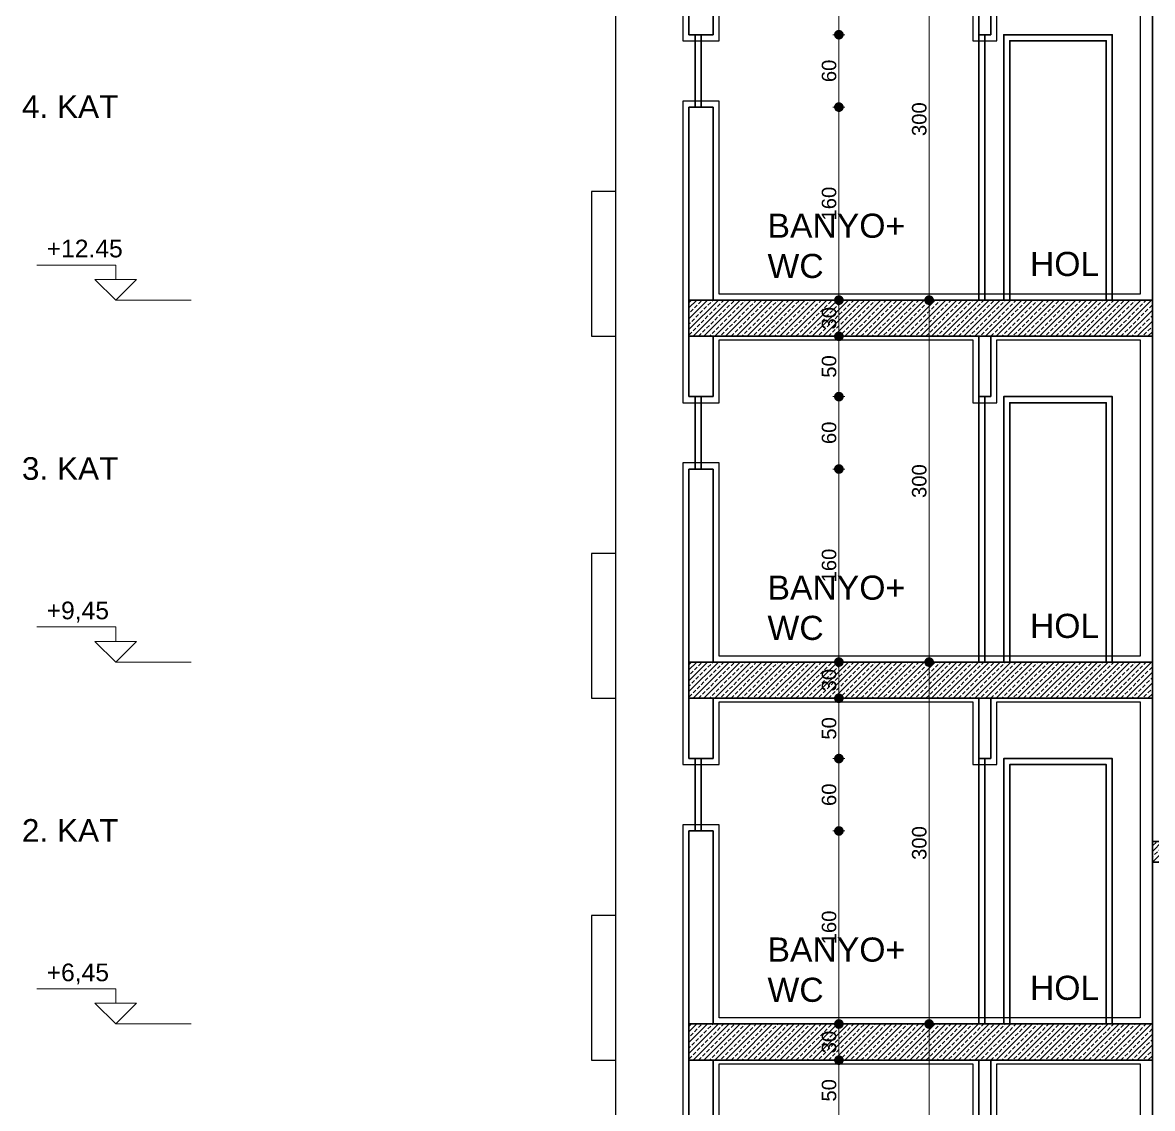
# Model space of a CAD drawing. Header units: millimetres. Extents: x 38129 to 72024, y -56282 to 16512.
# Drawn here: x 38129.2 to 38363.4, y -54155.3 to -53930.3 of the extents above; entities that cross this region are included whole.
import ezdxf

# ---------------------------------------------------------------- set-up
doc = ezdxf.new("R2010")
doc.units = ezdxf.units.MM
for name, color, linetype, lineweight in [('DIŞÖLÇÜ', 37, 'Continuous', 0), ('DUVAR', 255, 'Continuous', 30), ('KAPI', 4, 'Continuous', 30), ('KOT', 7, 'Continuous', 20), ('mahal', 7, 'Continuous', 5), ('MİMARİ', 4, 'Continuous', 9), ('pencere', 195, 'Continuous', 30), ('TARAMA', 252, 'Continuous', 0), ('ölçü İÇ', 31, 'Continuous', 0)]:
    doc.layers.add(name, color=color, linetype=linetype, lineweight=lineweight)
doc.layers.add('sıva', color=41, linetype='Continuous')
doc.styles.add('icdisolcu_yazi', font='arial.ttf')
doc.styles.get("Standard").update_dxf_attribs({"font": 'arial.ttf'})
doc.styles.add('style1', font='arial.ttf')
doc.dimstyles.new('İç Ölçü', dxfattribs={"dimtxt": 12, "dimasz": 8, "dimexe": 5, "dimexo": 0, "dimgap": 2, "dimtad": 1, "dimdec": 0, "dimzin": 12, "dimdsep": 46, "dimtxsty": 'icdisolcu_yazi', "dimblk": 'DOT', "dimcen": 8, "dimdle": 5, "dimclrd": 256, "dimclre": 256, "dimclrt": 7, "dimadec": 0, "dimazin": 3, "dimtfac": 1, "dimtdec": 0, "dimtix": 1, "dimtmove": 2, "dimatfit": 3, "dimldrblk": 'DOT', "dimfxl": 0, "dimtolj": 1, "dimtzin": 0, "dimlwd": -1, "dimlwe": -1, "dimarcsym": 0})

# ---------------------------------------------------------------- blocks, each defined once
blk = doc.blocks.new('56TREHHHHH')
at = {"layer": 'KOT'}
for p, q in [((92618.7, -98878.93), (92618.7, -98868.76)), ((92618.7, -98868.76), (92674.48, -98868.76)), ((92618.7, -98893.61), (92604.02, -98878.93)), ((92604.02, -98878.93), (92633.38, -98878.93)), ((92618.7, -98893.61), (92633.38, -98878.93)), ((92565.15, -98893.61), (92618.7, -98893.61))]:
    blk.add_line(p, q, dxfattribs=at)
blk = doc.blocks.new('_Dot')
at = {"color": 0, "lineweight": -2}
blk.add_line((-0.5, 0), (-1, 0), dxfattribs=at)
at = {"color": 0, "lineweight": 30, "const_width": 0.5}
blk.add_lwpolyline([(-0.25, 0, 1), (0.25, 0, 1)], format="xyb", close=True, dxfattribs=at)
blk = doc.blocks.new('*D2679')
at = {"layer": 'Defpoints', "color": 0, "transparency": 16777216}
for p in [(40042.54, -61008.25), (40146.84, -61008.25), (40042.54, -61058.25)]:
    blk.add_point(p, dxfattribs=at)
at = {"layer": 'ölçü İÇ', "transparency": 16777216}
for p, q in [((40141.84, -61008.25), (40151.84, -61008.25)), ((40141.84, -61058.25), (40151.84, -61058.25))]:
    blk.add_line(p, q, dxfattribs=at)
at = {"layer": 'ölçü İÇ', "linetype": 'Continuous', "transparency": 16777216}
blk.add_line((40146.84, -61050.25), (40146.84, -61016.25), dxfattribs=at)
at = {"layer": 'ölçü İÇ', "transparency": 16777216, "xscale": 8, "yscale": 8, "zscale": 8}
for p, rotation in [((40146.84, -61008.25), 90), ((40146.84, -61058.25), 270)]:
    blk.add_blockref('_Dot', p, dxfattribs=dict(at, rotation=rotation))
at = {"layer": 'ölçü İÇ', "color": 7, "transparency": 16777216, "insert": (40138.72, -61033.25), "char_height": 12, "attachment_point": 5, "rotation": 90, "style": 'icdisolcu_yazi'}
blk.add_mtext('\\A1;50', dxfattribs=at)
blk = doc.blocks.new('*D2680')
at = {"layer": 'Defpoints', "color": 0, "transparency": 16777216}
for p in [(40042.54, -60978.25), (40146.84, -60978.25), (40042.54, -61008.25)]:
    blk.add_point(p, dxfattribs=at)
at = {"layer": 'ölçü İÇ', "transparency": 16777216}
for p, q in [((40141.84, -60978.25), (40151.84, -60978.25)), ((40141.84, -61008.25), (40151.84, -61008.25))]:
    blk.add_line(p, q, dxfattribs=at)
at = {"layer": 'ölçü İÇ', "linetype": 'Continuous', "transparency": 16777216}
blk.add_line((40146.84, -61000.25), (40146.84, -60986.25), dxfattribs=at)
at = {"layer": 'ölçü İÇ', "transparency": 16777216, "xscale": 8, "yscale": 8, "zscale": 8}
for p, rotation in [((40146.84, -60978.25), 90), ((40146.84, -61008.25), 270)]:
    blk.add_blockref('_Dot', p, dxfattribs=dict(at, rotation=rotation))
at = {"layer": 'ölçü İÇ', "color": 7, "transparency": 16777216, "insert": (40138.71, -60993.25), "char_height": 12, "attachment_point": 5, "rotation": 90, "style": 'icdisolcu_yazi'}
blk.add_mtext('\\A1;30', dxfattribs=at)
blk = doc.blocks.new('*D2684')
at = {"layer": 'Defpoints', "color": 0, "transparency": 16777216}
for p in [(40221.65, -60978.25), (40221.65, -60978.25), (40221.65, -61278.25)]:
    blk.add_point(p, dxfattribs=at)
at = {"layer": 'ölçü İÇ', "transparency": 16777216}
for p, q in [((40221.65, -60978.25), (40226.65, -60978.25)), ((40221.65, -61278.25), (40226.65, -61278.25))]:
    blk.add_line(p, q, dxfattribs=at)
at = {"layer": 'ölçü İÇ', "linetype": 'Continuous', "transparency": 16777216}
blk.add_line((40221.65, -61270.25), (40221.65, -60986.25), dxfattribs=at)
at = {"layer": 'ölçü İÇ', "transparency": 16777216, "xscale": 8, "yscale": 8, "zscale": 8}
for p, rotation in [((40221.65, -60978.25), 90), ((40221.65, -61278.25), 270)]:
    blk.add_blockref('_Dot', p, dxfattribs=dict(at, rotation=rotation))
at = {"layer": 'ölçü İÇ', "color": 7, "transparency": 16777216, "insert": (40213.52, -61128.25), "char_height": 12, "attachment_point": 5, "rotation": 90, "style": 'icdisolcu_yazi'}
blk.add_mtext('\\A1;300', dxfattribs=at)
blk = doc.blocks.new('*D2685')
at = {"layer": 'Defpoints', "color": 0, "transparency": 16777216}
for p in [(40146.84, -60978.25), (40146.84, -60978.25), (40146.84, -61008.25)]:
    blk.add_point(p, dxfattribs=at)
at = {"layer": 'ölçü İÇ', "transparency": 16777216}
for p, q in [((40146.84, -60978.25), (40151.84, -60978.25)), ((40146.84, -61008.25), (40151.84, -61008.25))]:
    blk.add_line(p, q, dxfattribs=at)
at = {"layer": 'ölçü İÇ', "linetype": 'Continuous', "transparency": 16777216}
blk.add_line((40146.84, -61000.25), (40146.84, -60986.25), dxfattribs=at)
at = {"layer": 'ölçü İÇ', "transparency": 16777216, "xscale": 8, "yscale": 8, "zscale": 8}
for p, rotation in [((40146.84, -60978.25), 90), ((40146.84, -61008.25), 270)]:
    blk.add_blockref('_Dot', p, dxfattribs=dict(at, rotation=rotation))
at = {"layer": 'ölçü İÇ', "color": 7, "transparency": 16777216, "insert": (40138.71, -60993.25), "char_height": 12, "attachment_point": 5, "rotation": 90, "style": 'icdisolcu_yazi'}
blk.add_mtext('\\A1;30', dxfattribs=at)
blk = doc.blocks.new('*D2686')
at = {"layer": 'Defpoints', "color": 0, "transparency": 16777216}
for p in [(40042.54, -60818.25), (40146.84, -60818.25), (40146.84, -60978.25)]:
    blk.add_point(p, dxfattribs=at)
at = {"layer": 'ölçü İÇ', "transparency": 16777216}
for p, q in [((40141.84, -60818.25), (40151.84, -60818.25)), ((40146.84, -60978.25), (40151.84, -60978.25))]:
    blk.add_line(p, q, dxfattribs=at)
at = {"layer": 'ölçü İÇ', "linetype": 'Continuous', "transparency": 16777216}
blk.add_line((40146.84, -60970.25), (40146.84, -60826.25), dxfattribs=at)
at = {"layer": 'ölçü İÇ', "transparency": 16777216, "xscale": 8, "yscale": 8, "zscale": 8}
for p, rotation in [((40146.84, -60818.25), 90), ((40146.84, -60978.25), 270)]:
    blk.add_blockref('_Dot', p, dxfattribs=dict(at, rotation=rotation))
at = {"layer": 'ölçü İÇ', "color": 7, "transparency": 16777216, "insert": (40138.72, -60898.25), "char_height": 12, "attachment_point": 5, "rotation": 90, "style": 'icdisolcu_yazi'}
blk.add_mtext('\\A1;160', dxfattribs=at)
blk = doc.blocks.new('*D2687')
at = {"layer": 'Defpoints', "color": 0, "transparency": 16777216}
for p in [(40042.54, -60758.25), (40146.84, -60758.25), (40042.54, -60818.25)]:
    blk.add_point(p, dxfattribs=at)
at = {"layer": 'ölçü İÇ', "transparency": 16777216}
for p, q in [((40141.84, -60758.25), (40151.84, -60758.25)), ((40141.84, -60818.25), (40151.84, -60818.25))]:
    blk.add_line(p, q, dxfattribs=at)
at = {"layer": 'ölçü İÇ', "linetype": 'Continuous', "transparency": 16777216}
blk.add_line((40146.84, -60810.25), (40146.84, -60766.25), dxfattribs=at)
at = {"layer": 'ölçü İÇ', "transparency": 16777216, "xscale": 8, "yscale": 8, "zscale": 8}
for p, rotation in [((40146.84, -60758.25), 90), ((40146.84, -60818.25), 270)]:
    blk.add_blockref('_Dot', p, dxfattribs=dict(at, rotation=rotation))
at = {"layer": 'ölçü İÇ', "color": 7, "transparency": 16777216, "insert": (40138.72, -60788.25), "char_height": 12, "attachment_point": 5, "rotation": 90, "style": 'icdisolcu_yazi'}
blk.add_mtext('\\A1;60', dxfattribs=at)
blk = doc.blocks.new('*D2688')
at = {"layer": 'Defpoints', "color": 0, "transparency": 16777216}
for p in [(40042.54, -60708.25), (40146.84, -60708.25), (40042.54, -60758.25)]:
    blk.add_point(p, dxfattribs=at)
at = {"layer": 'ölçü İÇ', "transparency": 16777216}
for p, q in [((40141.84, -60708.25), (40151.84, -60708.25)), ((40141.84, -60758.25), (40151.84, -60758.25))]:
    blk.add_line(p, q, dxfattribs=at)
at = {"layer": 'ölçü İÇ', "linetype": 'Continuous', "transparency": 16777216}
blk.add_line((40146.84, -60750.25), (40146.84, -60716.25), dxfattribs=at)
at = {"layer": 'ölçü İÇ', "transparency": 16777216, "xscale": 8, "yscale": 8, "zscale": 8}
for p, rotation in [((40146.84, -60708.25), 90), ((40146.84, -60758.25), 270)]:
    blk.add_blockref('_Dot', p, dxfattribs=dict(at, rotation=rotation))
at = {"layer": 'ölçü İÇ', "color": 7, "transparency": 16777216, "insert": (40138.72, -60733.25), "char_height": 12, "attachment_point": 5, "rotation": 90, "style": 'icdisolcu_yazi'}
blk.add_mtext('\\A1;50', dxfattribs=at)
blk = doc.blocks.new('*D2689')
at = {"layer": 'Defpoints', "color": 0, "transparency": 16777216}
for p in [(40042.54, -60678.25), (40146.84, -60678.25), (40042.54, -60708.25)]:
    blk.add_point(p, dxfattribs=at)
at = {"layer": 'ölçü İÇ', "transparency": 16777216}
for p, q in [((40141.84, -60678.25), (40151.84, -60678.25)), ((40141.84, -60708.25), (40151.84, -60708.25))]:
    blk.add_line(p, q, dxfattribs=at)
at = {"layer": 'ölçü İÇ', "linetype": 'Continuous', "transparency": 16777216}
blk.add_line((40146.84, -60700.25), (40146.84, -60686.25), dxfattribs=at)
at = {"layer": 'ölçü İÇ', "transparency": 16777216, "xscale": 8, "yscale": 8, "zscale": 8}
for p, rotation in [((40146.84, -60678.25), 90), ((40146.84, -60708.25), 270)]:
    blk.add_blockref('_Dot', p, dxfattribs=dict(at, rotation=rotation))
at = {"layer": 'ölçü İÇ', "color": 7, "transparency": 16777216, "insert": (40138.71, -60693.25), "char_height": 12, "attachment_point": 5, "rotation": 90, "style": 'icdisolcu_yazi'}
blk.add_mtext('\\A1;30', dxfattribs=at)
blk = doc.blocks.new('*D2690')
at = {"layer": 'Defpoints', "color": 0, "transparency": 16777216}
for p in [(40221.65, -60678.25), (40221.65, -60678.25), (40221.65, -60978.25)]:
    blk.add_point(p, dxfattribs=at)
at = {"layer": 'ölçü İÇ', "transparency": 16777216}
for p, q in [((40221.65, -60678.25), (40226.65, -60678.25)), ((40221.65, -60978.25), (40226.65, -60978.25))]:
    blk.add_line(p, q, dxfattribs=at)
at = {"layer": 'ölçü İÇ', "linetype": 'Continuous', "transparency": 16777216}
blk.add_line((40221.65, -60970.25), (40221.65, -60686.25), dxfattribs=at)
at = {"layer": 'ölçü İÇ', "transparency": 16777216, "xscale": 8, "yscale": 8, "zscale": 8}
for p, rotation in [((40221.65, -60678.25), 90), ((40221.65, -60978.25), 270)]:
    blk.add_blockref('_Dot', p, dxfattribs=dict(at, rotation=rotation))
at = {"layer": 'ölçü İÇ', "color": 7, "transparency": 16777216, "insert": (40213.52, -60828.25), "char_height": 12, "attachment_point": 5, "rotation": 90, "style": 'icdisolcu_yazi'}
blk.add_mtext('\\A1;300', dxfattribs=at)
blk = doc.blocks.new('*D2691')
at = {"layer": 'Defpoints', "color": 0, "transparency": 16777216}
for p in [(40146.84, -60678.25), (40146.84, -60678.25), (40146.84, -60708.25)]:
    blk.add_point(p, dxfattribs=at)
at = {"layer": 'ölçü İÇ', "transparency": 16777216}
for p, q in [((40146.84, -60678.25), (40151.84, -60678.25)), ((40146.84, -60708.25), (40151.84, -60708.25))]:
    blk.add_line(p, q, dxfattribs=at)
at = {"layer": 'ölçü İÇ', "linetype": 'Continuous', "transparency": 16777216}
blk.add_line((40146.84, -60700.25), (40146.84, -60686.25), dxfattribs=at)
at = {"layer": 'ölçü İÇ', "transparency": 16777216, "xscale": 8, "yscale": 8, "zscale": 8}
for p, rotation in [((40146.84, -60678.25), 90), ((40146.84, -60708.25), 270)]:
    blk.add_blockref('_Dot', p, dxfattribs=dict(at, rotation=rotation))
at = {"layer": 'ölçü İÇ', "color": 7, "transparency": 16777216, "insert": (40138.71, -60693.25), "char_height": 12, "attachment_point": 5, "rotation": 90, "style": 'icdisolcu_yazi'}
blk.add_mtext('\\A1;30', dxfattribs=at)
blk = doc.blocks.new('*D2692')
at = {"layer": 'Defpoints', "color": 0, "transparency": 16777216}
for p in [(40042.54, -60518.25), (40146.84, -60518.25), (40146.84, -60678.25)]:
    blk.add_point(p, dxfattribs=at)
at = {"layer": 'ölçü İÇ', "transparency": 16777216}
for p, q in [((40141.84, -60518.25), (40151.84, -60518.25)), ((40146.84, -60678.25), (40151.84, -60678.25))]:
    blk.add_line(p, q, dxfattribs=at)
at = {"layer": 'ölçü İÇ', "linetype": 'Continuous', "transparency": 16777216}
blk.add_line((40146.84, -60670.25), (40146.84, -60526.25), dxfattribs=at)
at = {"layer": 'ölçü İÇ', "transparency": 16777216, "xscale": 8, "yscale": 8, "zscale": 8}
for p, rotation in [((40146.84, -60518.25), 90), ((40146.84, -60678.25), 270)]:
    blk.add_blockref('_Dot', p, dxfattribs=dict(at, rotation=rotation))
at = {"layer": 'ölçü İÇ', "color": 7, "transparency": 16777216, "insert": (40138.72, -60598.25), "char_height": 12, "attachment_point": 5, "rotation": 90, "style": 'icdisolcu_yazi'}
blk.add_mtext('\\A1;160', dxfattribs=at)
blk = doc.blocks.new('*D2693')
at = {"layer": 'Defpoints', "color": 0, "transparency": 16777216}
for p in [(40042.54, -60458.25), (40146.84, -60458.25), (40042.54, -60518.25)]:
    blk.add_point(p, dxfattribs=at)
at = {"layer": 'ölçü İÇ', "transparency": 16777216}
for p, q in [((40141.84, -60458.25), (40151.84, -60458.25)), ((40141.84, -60518.25), (40151.84, -60518.25))]:
    blk.add_line(p, q, dxfattribs=at)
at = {"layer": 'ölçü İÇ', "linetype": 'Continuous', "transparency": 16777216}
blk.add_line((40146.84, -60510.25), (40146.84, -60466.25), dxfattribs=at)
at = {"layer": 'ölçü İÇ', "transparency": 16777216, "xscale": 8, "yscale": 8, "zscale": 8}
for p, rotation in [((40146.84, -60458.25), 90), ((40146.84, -60518.25), 270)]:
    blk.add_blockref('_Dot', p, dxfattribs=dict(at, rotation=rotation))
at = {"layer": 'ölçü İÇ', "color": 7, "transparency": 16777216, "insert": (40138.72, -60488.25), "char_height": 12, "attachment_point": 5, "rotation": 90, "style": 'icdisolcu_yazi'}
blk.add_mtext('\\A1;60', dxfattribs=at)
blk = doc.blocks.new('*D2694')
at = {"layer": 'Defpoints', "color": 0, "transparency": 16777216}
for p in [(40042.54, -60408.25), (40146.84, -60408.25), (40042.54, -60458.25)]:
    blk.add_point(p, dxfattribs=at)
at = {"layer": 'ölçü İÇ', "transparency": 16777216}
for p, q in [((40141.84, -60408.25), (40151.84, -60408.25)), ((40141.84, -60458.25), (40151.84, -60458.25))]:
    blk.add_line(p, q, dxfattribs=at)
at = {"layer": 'ölçü İÇ', "linetype": 'Continuous', "transparency": 16777216}
blk.add_line((40146.84, -60450.25), (40146.84, -60416.25), dxfattribs=at)
at = {"layer": 'ölçü İÇ', "transparency": 16777216, "xscale": 8, "yscale": 8, "zscale": 8}
for p, rotation in [((40146.84, -60408.25), 90), ((40146.84, -60458.25), 270)]:
    blk.add_blockref('_Dot', p, dxfattribs=dict(at, rotation=rotation))
at = {"layer": 'ölçü İÇ', "color": 7, "transparency": 16777216, "insert": (40138.72, -60433.25), "char_height": 12, "attachment_point": 5, "rotation": 90, "style": 'icdisolcu_yazi'}
blk.add_mtext('\\A1;50', dxfattribs=at)
blk = doc.blocks.new('*D2695')
at = {"layer": 'Defpoints', "color": 0, "transparency": 16777216}
for p in [(40042.54, -60378.25), (40146.84, -60378.25), (40042.54, -60408.25)]:
    blk.add_point(p, dxfattribs=at)
at = {"layer": 'ölçü İÇ', "transparency": 16777216}
for p, q in [((40141.84, -60378.25), (40151.84, -60378.25)), ((40141.84, -60408.25), (40151.84, -60408.25))]:
    blk.add_line(p, q, dxfattribs=at)
at = {"layer": 'ölçü İÇ', "linetype": 'Continuous', "transparency": 16777216}
blk.add_line((40146.84, -60400.25), (40146.84, -60386.25), dxfattribs=at)
at = {"layer": 'ölçü İÇ', "transparency": 16777216, "xscale": 8, "yscale": 8, "zscale": 8}
for p, rotation in [((40146.84, -60378.25), 90), ((40146.84, -60408.25), 270)]:
    blk.add_blockref('_Dot', p, dxfattribs=dict(at, rotation=rotation))
at = {"layer": 'ölçü İÇ', "color": 7, "transparency": 16777216, "insert": (40138.71, -60393.25), "char_height": 12, "attachment_point": 5, "rotation": 90, "style": 'icdisolcu_yazi'}
blk.add_mtext('\\A1;30', dxfattribs=at)
blk = doc.blocks.new('*D2696')
at = {"layer": 'Defpoints', "color": 0, "transparency": 16777216}
for p in [(40221.65, -60378.25), (40221.65, -60378.25), (40221.65, -60678.25)]:
    blk.add_point(p, dxfattribs=at)
at = {"layer": 'ölçü İÇ', "transparency": 16777216}
for p, q in [((40221.65, -60378.25), (40226.65, -60378.25)), ((40221.65, -60678.25), (40226.65, -60678.25))]:
    blk.add_line(p, q, dxfattribs=at)
at = {"layer": 'ölçü İÇ', "linetype": 'Continuous', "transparency": 16777216}
blk.add_line((40221.65, -60670.25), (40221.65, -60386.25), dxfattribs=at)
at = {"layer": 'ölçü İÇ', "transparency": 16777216, "xscale": 8, "yscale": 8, "zscale": 8}
for p, rotation in [((40221.65, -60378.25), 90), ((40221.65, -60678.25), 270)]:
    blk.add_blockref('_Dot', p, dxfattribs=dict(at, rotation=rotation))
at = {"layer": 'ölçü İÇ', "color": 7, "transparency": 16777216, "insert": (40213.52, -60528.25), "char_height": 12, "attachment_point": 5, "rotation": 90, "style": 'icdisolcu_yazi'}
blk.add_mtext('\\A1;300', dxfattribs=at)
blk = doc.blocks.new('*D2697')
at = {"layer": 'Defpoints', "color": 0, "transparency": 16777216}
for p in [(40146.84, -60378.25), (40146.84, -60378.25), (40146.84, -60408.25)]:
    blk.add_point(p, dxfattribs=at)
at = {"layer": 'ölçü İÇ', "transparency": 16777216}
for p, q in [((40146.84, -60378.25), (40151.84, -60378.25)), ((40146.84, -60408.25), (40151.84, -60408.25))]:
    blk.add_line(p, q, dxfattribs=at)
at = {"layer": 'ölçü İÇ', "linetype": 'Continuous', "transparency": 16777216}
blk.add_line((40146.84, -60400.25), (40146.84, -60386.25), dxfattribs=at)
at = {"layer": 'ölçü İÇ', "transparency": 16777216, "xscale": 8, "yscale": 8, "zscale": 8}
for p, rotation in [((40146.84, -60378.25), 90), ((40146.84, -60408.25), 270)]:
    blk.add_blockref('_Dot', p, dxfattribs=dict(at, rotation=rotation))
at = {"layer": 'ölçü İÇ', "color": 7, "transparency": 16777216, "insert": (40138.71, -60393.25), "char_height": 12, "attachment_point": 5, "rotation": 90, "style": 'icdisolcu_yazi'}
blk.add_mtext('\\A1;30', dxfattribs=at)
blk = doc.blocks.new('*D2698')
at = {"layer": 'Defpoints', "color": 0, "transparency": 16777216}
for p in [(40042.54, -60218.25), (40146.84, -60218.25), (40146.84, -60378.25)]:
    blk.add_point(p, dxfattribs=at)
at = {"layer": 'ölçü İÇ', "transparency": 16777216}
for p, q in [((40141.84, -60218.25), (40151.84, -60218.25)), ((40146.84, -60378.25), (40151.84, -60378.25))]:
    blk.add_line(p, q, dxfattribs=at)
at = {"layer": 'ölçü İÇ', "linetype": 'Continuous', "transparency": 16777216}
blk.add_line((40146.84, -60370.25), (40146.84, -60226.25), dxfattribs=at)
at = {"layer": 'ölçü İÇ', "transparency": 16777216, "xscale": 8, "yscale": 8, "zscale": 8}
for p, rotation in [((40146.84, -60218.25), 90), ((40146.84, -60378.25), 270)]:
    blk.add_blockref('_Dot', p, dxfattribs=dict(at, rotation=rotation))
at = {"layer": 'ölçü İÇ', "color": 7, "transparency": 16777216, "insert": (40138.72, -60298.25), "char_height": 12, "attachment_point": 5, "rotation": 90, "style": 'icdisolcu_yazi'}
blk.add_mtext('\\A1;160', dxfattribs=at)
blk = doc.blocks.new('*D2699')
at = {"layer": 'Defpoints', "color": 0, "transparency": 16777216}
for p in [(40042.54, -60158.25), (40146.84, -60158.25), (40042.54, -60218.25)]:
    blk.add_point(p, dxfattribs=at)
at = {"layer": 'ölçü İÇ', "transparency": 16777216}
for p, q in [((40141.84, -60158.25), (40151.84, -60158.25)), ((40141.84, -60218.25), (40151.84, -60218.25))]:
    blk.add_line(p, q, dxfattribs=at)
at = {"layer": 'ölçü İÇ', "linetype": 'Continuous', "transparency": 16777216}
blk.add_line((40146.84, -60210.25), (40146.84, -60166.25), dxfattribs=at)
at = {"layer": 'ölçü İÇ', "transparency": 16777216, "xscale": 8, "yscale": 8, "zscale": 8}
for p, rotation in [((40146.84, -60158.25), 90), ((40146.84, -60218.25), 270)]:
    blk.add_blockref('_Dot', p, dxfattribs=dict(at, rotation=rotation))
at = {"layer": 'ölçü İÇ', "color": 7, "transparency": 16777216, "insert": (40138.72, -60188.25), "char_height": 12, "attachment_point": 5, "rotation": 90, "style": 'icdisolcu_yazi'}
blk.add_mtext('\\A1;60', dxfattribs=at)
blk = doc.blocks.new('*D2700')
at = {"layer": 'Defpoints', "color": 0, "transparency": 16777216}
for p in [(40042.54, -60108.25), (40146.84, -60108.25), (40042.54, -60158.25)]:
    blk.add_point(p, dxfattribs=at)
at = {"layer": 'ölçü İÇ', "transparency": 16777216}
for p, q in [((40141.84, -60108.25), (40151.84, -60108.25)), ((40141.84, -60158.25), (40151.84, -60158.25))]:
    blk.add_line(p, q, dxfattribs=at)
at = {"layer": 'ölçü İÇ', "linetype": 'Continuous', "transparency": 16777216}
blk.add_line((40146.84, -60150.25), (40146.84, -60116.25), dxfattribs=at)
at = {"layer": 'ölçü İÇ', "transparency": 16777216, "xscale": 8, "yscale": 8, "zscale": 8}
for p, rotation in [((40146.84, -60108.25), 90), ((40146.84, -60158.25), 270)]:
    blk.add_blockref('_Dot', p, dxfattribs=dict(at, rotation=rotation))
at = {"layer": 'ölçü İÇ', "color": 7, "transparency": 16777216, "insert": (40138.72, -60133.25), "char_height": 12, "attachment_point": 5, "rotation": 90, "style": 'icdisolcu_yazi'}
blk.add_mtext('\\A1;50', dxfattribs=at)
blk = doc.blocks.new('*D2702')
at = {"layer": 'Defpoints', "color": 0, "transparency": 16777216}
for p in [(40221.65, -60078.25), (40221.65, -60078.25), (40221.65, -60378.25)]:
    blk.add_point(p, dxfattribs=at)
at = {"layer": 'ölçü İÇ', "transparency": 16777216}
for p, q in [((40221.65, -60078.25), (40226.65, -60078.25)), ((40221.65, -60378.25), (40226.65, -60378.25))]:
    blk.add_line(p, q, dxfattribs=at)
at = {"layer": 'ölçü İÇ', "linetype": 'Continuous', "transparency": 16777216}
blk.add_line((40221.65, -60370.25), (40221.65, -60086.25), dxfattribs=at)
at = {"layer": 'ölçü İÇ', "transparency": 16777216, "xscale": 8, "yscale": 8, "zscale": 8}
for p, rotation in [((40221.65, -60078.25), 90), ((40221.65, -60378.25), 270)]:
    blk.add_blockref('_Dot', p, dxfattribs=dict(at, rotation=rotation))
at = {"layer": 'ölçü İÇ', "color": 7, "transparency": 16777216, "insert": (40213.52, -60228.25), "char_height": 12, "attachment_point": 5, "rotation": 90, "style": 'icdisolcu_yazi'}
blk.add_mtext('\\A1;300', dxfattribs=at)
blk = doc.blocks.new('NDBDGBF')
at = {"layer": 'TARAMA'}
h = blk.add_hatch(dxfattribs=at)
h.set_pattern_fill('ANSI33', color=256)
h.set_pattern_definition([(45, (3406.567, -27675.2335), (-4.4901281, 4.4901281), []), (45, (3411.057, -27675.2335), (-4.4901281, 4.4901281), [3.175, -1.5875])])
h.paths.add_polyline_path([(40406.79, -60408.25), (40406.79, -60378.25), (40022.54, -60378.25), (40022.54, -60408.25)])
h = blk.add_hatch(dxfattribs=at)
h.set_pattern_fill('ANSI33', color=256)
h.set_pattern_definition([(45, (3406.567, -27975.2335), (-4.4901281, 4.4901281), []), (45, (3411.057, -27975.2335), (-4.4901281, 4.4901281), [3.175, -1.5875])])
h.paths.add_polyline_path([(40406.79, -60708.25), (40406.79, -60678.25), (40022.54, -60678.25), (40022.54, -60708.25)])
h = blk.add_hatch(dxfattribs=at)
h.set_pattern_fill('ANSI33', color=256)
h.set_pattern_definition([(45, (-8129.7853, 930.56), (-4.49012806, 4.49012806), []), (45, (-8125.295, 930.56), (-4.49012806, 4.49012806), [3.175, -1.5875])])
h.paths.add_polyline_path([(40526.72, -60827.07), (40406.79, -60827.07), (40406.79, -60844.07), (40511.15, -60844.07), (40706.72, -60952.37), (40706.72, -60960.69), (40846.72, -60960.69), (40846.72, -60943.69), (40706.72, -60943.69), (40706.72, -60927.03), (40676.72, -60927.03), (40676.72, -60910.37), (40646.72, -60910.37), (40646.72, -60893.71), (40616.72, -60893.71), (40616.72, -60877.05), (40586.72, -60877.05), (40586.72, -60860.39), (40556.72, -60860.39), (40556.72, -60843.73), (40526.72, -60843.73)])
h.paths.add_polyline_path([(40422.89, -60926.97), (40652.8, -60926.97), (40652.8, -60896.06), (40422.89, -60896.06)], flags=25)
h = blk.add_hatch(dxfattribs=at)
h.set_pattern_fill('ANSI33', color=256)
h.set_pattern_definition([(45, (3406.567, -28275.2335), (-4.4901281, 4.4901281), []), (45, (3411.057, -28275.2335), (-4.4901281, 4.4901281), [3.175, -1.5875])])
h.paths.add_polyline_path([(40406.79, -61008.25), (40406.79, -60978.25), (40022.54, -60978.25), (40022.54, -61008.25)])
at = {"layer": 'DUVAR'}
for p, q in [((40406.79, -59178.25), (40406.79, -61645.44)), ((40022.54, -60158.25), (40022.54, -60108.25)), ((40042.54, -60158.25), (40042.54, -60108.25)), ((40262.88, -60158.25), (40262.88, -60108.25)), ((40272.86, -60158.25), (40272.86, -60108.25)), ((40406.79, -60378.25), (40406.79, -60108.25)), ((40042.54, -60158.25), (40022.54, -60158.25)), ((40262.88, -60158.25), (40272.86, -60158.25)), ((40022.54, -60408.25), (40022.54, -60218.25)), ((40042.54, -60218.25), (40022.54, -60218.25)), ((40042.54, -60378.25), (40042.54, -60218.25)), ((40022.54, -60378.25), (40406.79, -60378.25)), ((40022.54, -60408.25), (40406.79, -60408.25)), ((40022.54, -60458.25), (40022.54, -60408.25)), ((40042.54, -60458.25), (40042.54, -60408.25)), ((40262.88, -60458.25), (40262.88, -60408.25)), ((40272.86, -60458.25), (40272.86, -60408.25)), ((40406.79, -60678.25), (40406.79, -60408.25)), ((40042.54, -60458.25), (40022.54, -60458.25)), ((40262.88, -60458.25), (40272.86, -60458.25)), ((40022.54, -60708.25), (40022.54, -60518.25)), ((40042.54, -60518.25), (40022.54, -60518.25)), ((40042.54, -60678.25), (40042.54, -60518.25)), ((40022.54, -60678.25), (40406.79, -60678.25)), ((40022.54, -60708.25), (40406.79, -60708.25)), ((40022.54, -60758.25), (40022.54, -60708.25)), ((40042.54, -60758.25), (40042.54, -60708.25)), ((40262.88, -60758.25), (40262.88, -60708.25)), ((40272.86, -60758.25), (40272.86, -60708.25)), ((40406.79, -60978.25), (40406.79, -60708.25)), ((40042.54, -60758.25), (40022.54, -60758.25)), ((40262.88, -60758.25), (40272.86, -60758.25)), ((40022.54, -61008.25), (40022.54, -60818.25)), ((40042.54, -60818.25), (40022.54, -60818.25)), ((40042.54, -60978.25), (40042.54, -60818.25)), ((40526.72, -60827.07), (40406.79, -60827.07)), ((40511.15, -60844.07), (40406.79, -60844.07)), ((40022.54, -60978.25), (40406.79, -60978.25)), ((40022.54, -61008.25), (40406.79, -61008.25)), ((40022.54, -61008.25), (40406.79, -61008.25)), ((40022.54, -61058.25), (40022.54, -61008.25)), ((40042.54, -61058.25), (40042.54, -61008.25)), ((40262.88, -61058.25), (40262.88, -61008.25)), ((40272.86, -61058.25), (40272.86, -61008.25)), ((40406.79, -61278.25), (40406.79, -61008.25))]:
    blk.add_line(p, q, dxfattribs=at)
at = {"layer": 'KAPI'}
for points in [[(40283.5, -60378.25), (40283.5, -60158.25), (40373.5, -60158.25), (40373.5, -60378.25)], [(40288.5, -60378.25), (40288.5, -60163.25), (40368.5, -60163.25), (40368.5, -60378.25)], [(40283.5, -60678.25), (40283.5, -60458.25), (40373.5, -60458.25), (40373.5, -60678.25)], [(40288.5, -60678.25), (40288.5, -60463.25), (40368.5, -60463.25), (40368.5, -60678.25)], [(40283.5, -60978.25), (40283.5, -60758.25), (40373.5, -60758.25), (40373.5, -60978.25)], [(40288.5, -60978.25), (40288.5, -60763.25), (40368.5, -60763.25), (40368.5, -60978.25)]]:
    blk.add_lwpolyline(points, dxfattribs=at)
at = {"layer": 'pencere'}
for p, q in [((40027.54, -60218.25), (40027.54, -60158.25)), ((40032.54, -60218.25), (40032.54, -60158.25)), ((40262.88, -60158.25), (40262.88, -60378.25)), ((40267.88, -60158.25), (40267.88, -60378.25)), ((40027.54, -60518.25), (40027.54, -60458.25)), ((40032.54, -60518.25), (40032.54, -60458.25)), ((40262.88, -60458.25), (40262.88, -60678.25)), ((40267.88, -60458.25), (40267.88, -60678.25)), ((40027.54, -60818.25), (40027.54, -60758.25)), ((40032.54, -60818.25), (40032.54, -60758.25)), ((40262.88, -60758.25), (40262.88, -60978.25)), ((40267.88, -60758.25), (40267.88, -60978.25))]:
    blk.add_line(p, q, dxfattribs=at)
at = {"layer": 'sıva'}
for points in [[(39961.72, -59208.25), (39961.72, -61308.25)], [(40017.54, -60108.25), (40017.54, -60163.25), (40047.54, -60163.25), (40047.54, -60111.19), (40257.88, -60111.19), (40257.88, -60163.25), (40277.86, -60163.25), (40277.86, -60111.25), (40396.72, -60111.25), (40396.72, -60373.25), (40047.54, -60373.25), (40047.54, -60213.25), (40017.54, -60213.25), (40017.54, -60408.25)], [(39961.72, -60288.25), (39941.71, -60288.25), (39941.71, -60408.25), (39961.72, -60408.25)], [(40017.54, -60408.25), (40017.54, -60463.25), (40047.54, -60463.25), (40047.54, -60411.19), (40257.88, -60411.19), (40257.88, -60463.25), (40277.86, -60463.25), (40277.86, -60411.25), (40396.72, -60411.25), (40396.72, -60673.25), (40047.54, -60673.25), (40047.54, -60513.25), (40017.54, -60513.25), (40017.54, -60708.25)], [(39961.72, -60588.25), (39941.71, -60588.25), (39941.71, -60708.25), (39961.72, -60708.25)], [(40017.54, -60708.25), (40017.54, -60763.25), (40047.54, -60763.25), (40047.54, -60711.19), (40257.88, -60711.19), (40257.88, -60763.25), (40277.86, -60763.25), (40277.86, -60711.25), (40396.72, -60711.25), (40396.72, -60973.25), (40047.54, -60973.25), (40047.54, -60813.25), (40017.54, -60813.25), (40017.54, -61008.25)], [(39961.72, -60888.25), (39941.71, -60888.25), (39941.71, -61008.25), (39961.72, -61008.25)], [(40017.54, -61008.25), (40017.54, -61063.25), (40047.54, -61063.25), (40047.54, -61011.19), (40257.88, -61011.19), (40257.88, -61063.25), (40277.86, -61063.25), (40277.86, -61011.25), (40396.72, -61011.25), (40396.72, -61273.25), (40047.54, -61273.25), (40047.54, -61113.25), (40017.54, -61113.25), (40017.54, -61308.25)]]:
    blk.add_lwpolyline(points, dxfattribs=at)
at = {"layer": 'KOT', "xscale": -1.17, "yscale": 1.17, "zscale": 1.17}
for p in [(147911.07, 55327.27), (147911.07, 55027.27), (147911.07, 54727.27)]:
    blk.add_blockref('56TREHHHHH', p, dxfattribs=at)
at = {"layer": 'KOT', "char_height": 14.625, "width": 31.7016, "attachment_point": 1, "style": 'style1'}
for s, insert in [('+12.45', (39489.96, -60328.16)), ('+9,45', (39489.96, -60628.16)), ('+6,45', (39489.96, -60928.16))]:
    blk.add_mtext(s, dxfattribs=dict(at, insert=insert))
at = {"layer": 'mahal', "char_height": 18.75, "attachment_point": 1, "style": 'style1'}
for s, insert in [('4. KAT', (39469.41, -60208.43)), ('3. KAT', (39469.41, -60508.43)), ('2. KAT', (39469.41, -60808.43))]:
    blk.add_mtext_dynamic_manual_height_columns(s, width=412.2544, gutter_width=100, heights=[0], dxfattribs=dict(at, insert=insert))
at = {"layer": 'mahal', "char_height": 20, "attachment_point": 1}
for s, insert in [('BANYO+\\PWC', (40087.67, -60306.56)), ('HOL', (40305.24, -60338.25)), ('BANYO+\\PWC', (40087.67, -60606.56)), ('HOL', (40305.24, -60638.25)), ('BANYO+\\PWC', (40087.67, -60906.56)), ('HOL', (40305.24, -60938.25))]:
    blk.add_mtext_dynamic_manual_height_columns(s, width=250.3432, gutter_width=12.5, heights=[0], dxfattribs=dict(at, insert=insert))
at = {"layer": 'ölçü İÇ'}
for base, p1, p2, picture, middle in [((40221.65, -60078.25), (40221.65, -60378.25), (40221.65, -60078.25), '*D2702', (40213.52, -60228.25)), ((40146.84, -60108.25), (40042.54, -60158.25), (40042.54, -60108.25), '*D2700', (40138.72, -60133.25)), ((40146.84, -60158.25), (40042.54, -60218.25), (40042.54, -60158.25), '*D2699', (40138.72, -60188.25)), ((40146.84, -60218.25), (40146.84, -60378.25), (40042.54, -60218.25), '*D2698', (40138.72, -60298.25)), ((40146.84, -60378.25), (40042.54, -60408.25), (40042.54, -60378.25), '*D2695', (40138.71, -60393.25)), ((40146.84, -60378.25), (40146.84, -60408.25), (40146.84, -60378.25), '*D2697', (40138.71, -60393.25)), ((40221.65, -60378.25), (40221.65, -60678.25), (40221.65, -60378.25), '*D2696', (40213.52, -60528.25)), ((40146.84, -60408.25), (40042.54, -60458.25), (40042.54, -60408.25), '*D2694', (40138.72, -60433.25)), ((40146.84, -60458.25), (40042.54, -60518.25), (40042.54, -60458.25), '*D2693', (40138.72, -60488.25)), ((40146.84, -60518.25), (40146.84, -60678.25), (40042.54, -60518.25), '*D2692', (40138.72, -60598.25)), ((40146.84, -60678.25), (40042.54, -60708.25), (40042.54, -60678.25), '*D2689', (40138.71, -60693.25)), ((40146.84, -60678.25), (40146.84, -60708.25), (40146.84, -60678.25), '*D2691', (40138.71, -60693.25)), ((40221.65, -60678.25), (40221.65, -60978.25), (40221.65, -60678.25), '*D2690', (40213.52, -60828.25)), ((40146.84, -60708.25), (40042.54, -60758.25), (40042.54, -60708.25), '*D2688', (40138.72, -60733.25)), ((40146.84, -60758.25), (40042.54, -60818.25), (40042.54, -60758.25), '*D2687', (40138.72, -60788.25)), ((40146.84, -60818.25), (40146.84, -60978.25), (40042.54, -60818.25), '*D2686', (40138.72, -60898.25)), ((40146.84, -60978.25), (40042.54, -61008.25), (40042.54, -60978.25), '*D2680', (40138.71, -60993.25)), ((40146.84, -60978.25), (40146.84, -61008.25), (40146.84, -60978.25), '*D2685', (40138.71, -60993.25)), ((40221.65, -60978.25), (40221.65, -61278.25), (40221.65, -60978.25), '*D2684', (40213.52, -61128.25)), ((40146.84, -61008.25), (40042.54, -61058.25), (40042.54, -61008.25), '*D2679', (40138.72, -61033.25))]:
    dim = blk.add_linear_dim(base=base, p1=p1, p2=p2, angle=90, dimstyle='İç Ölçü', dxfattribs=at)
    dim.commit()
    dim.dimension.update_dxf_attribs({"geometry": picture, "text_midpoint": middle})
blk = doc.blocks.new('nfjfdj')
at = {"layer": 'DIŞÖLÇÜ', "xscale": 0.25, "yscale": 0.25, "zscale": 0.25}
blk.add_blockref('NDBDGBF', (40516.65, -33924), dxfattribs=at)

msp = doc.modelspace()

# ---------------------------------------------------------------- block references
at = {"layer": 'MİMARİ'}
msp.add_blockref('nfjfdj', (-12254.98, -4969.22), dxfattribs=at)

doc.saveas('drawing.dxf')
